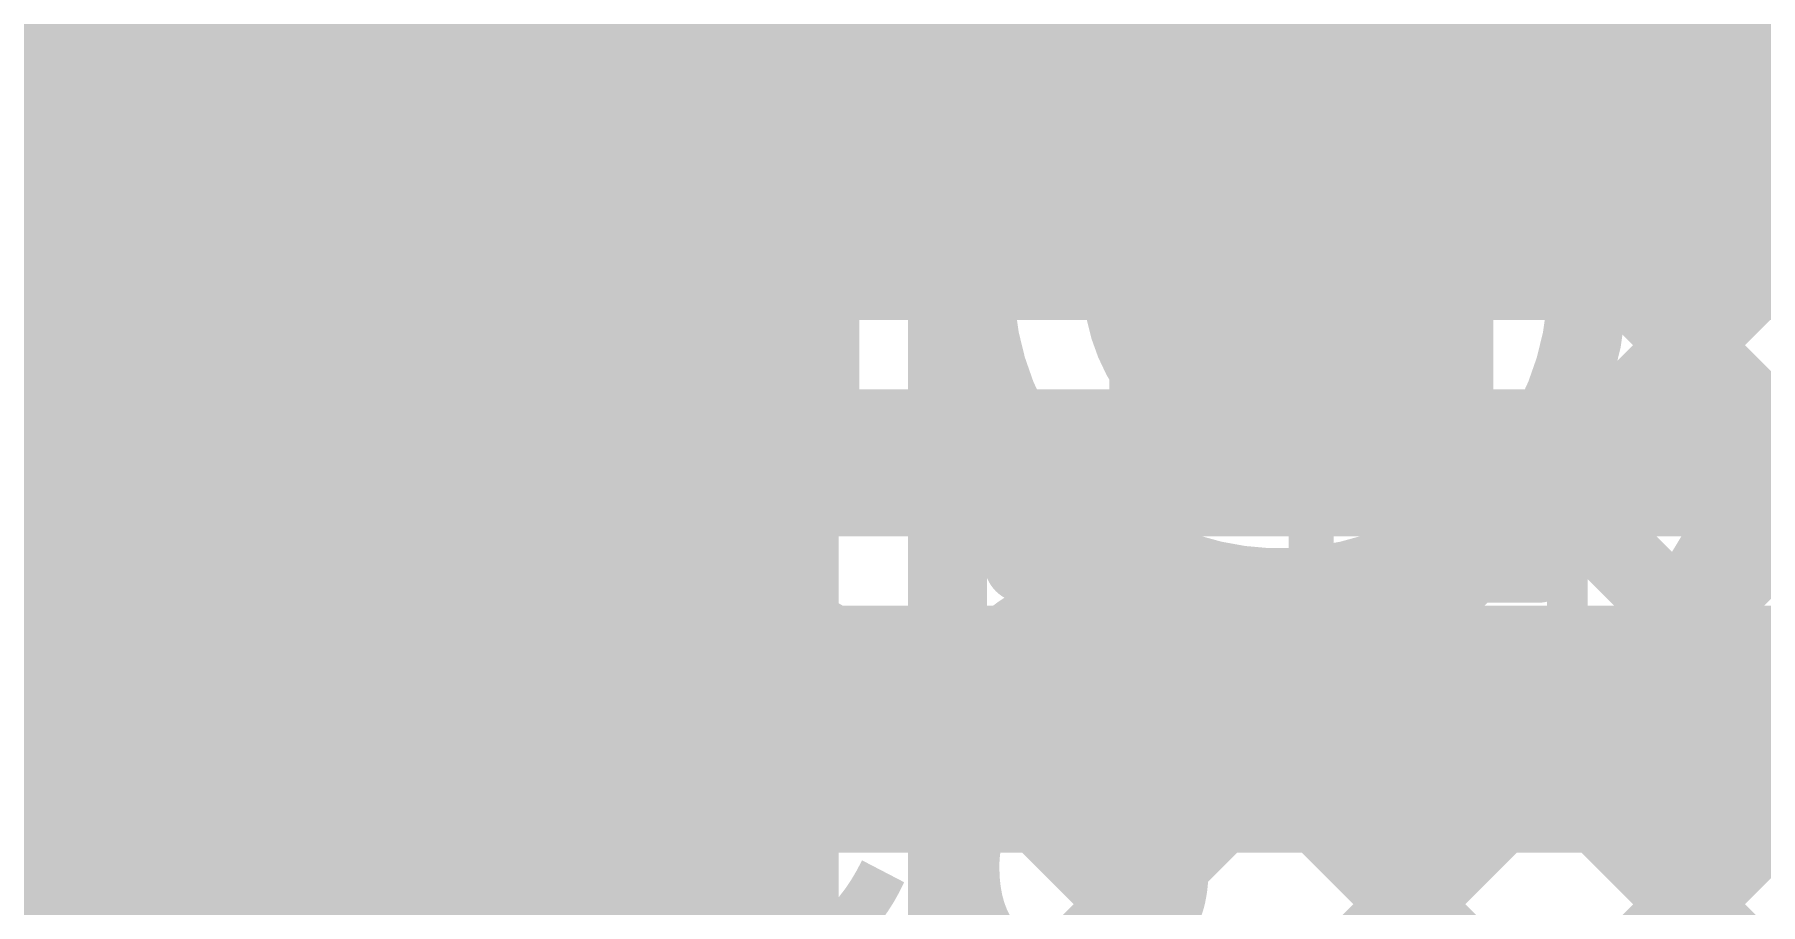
# Model space of a CAD drawing. Header units: millimetres. Extents: x 0 to 214, y 0 to 214.
# Drawn here: x 3.3165 to 3.491, y 1.7979 to 1.8859 of the extents above; entities that cross this region are included whole.
import ezdxf

# ---------------------------------------------------------------- set-up
doc = ezdxf.new("R2010")
doc.units = ezdxf.units.MM
doc.header["$MEASUREMENT"] = 0
for name, color, linetype in [('BottomLayer', 5, 'Continuous'), ('BottomOverlay', 54, 'Continuous'), ('TopLayer', 1, 'Continuous'), ('TopOverlay', 2, 'Continuous'), ('TopPaste', 8, 'Continuous'), ('TopSolder', 216, 'Continuous')]:
    doc.layers.add(name, color=color, linetype=linetype)
doc.styles.add('Arial', font='', dxfattribs={"height": 0.2})
doc.styles.get('Arial').set_extended_font_data('Arial')

# ---------------------------------------------------------------- blocks, each defined once
blk = doc.blocks.new('SOIC_8_181')
at = {"layer": 'TopLayer'}
blk.add_hatch(color=1, dxfattribs=at).paths.add_polyline_path([(-0.0735, 0.0622), (-0.1365, 0.0622), (-0.1365, 0.0878), (-0.0735, 0.0878)])
at = {"layer": 'TopPaste'}
blk.add_hatch(color=8, dxfattribs=at).paths.add_polyline_path([(-0.0735, 0.0622), (-0.1365, 0.0622), (-0.1365, 0.0878), (-0.0735, 0.0878)])
at = {"layer": 'TopSolder'}
blk.add_hatch(color=216, dxfattribs=at).paths.add_polyline_path([(-0.0695, 0.0582), (-0.1405, 0.0582), (-0.1405, 0.0918), (-0.0695, 0.0918)])
at = {"layer": 'TopOverlay'}
for points, const_width in [([(-0.12253, 0.101, 1), (-0.13147, 0.101, 1)], 0.007), ([(-0.13322, 0.101, 1), (-0.12972, 0.101, 1)], 0.0035), ([(-0.12428, 0.101, 1), (-0.12078, 0.101, 1)], 0.0035)]:
    blk.add_lwpolyline(points, format="xyb", close=True, dxfattribs=dict(at, const_width=const_width))
blk = doc.blocks.new('C__0603_300')
at = {"layer": 'TopLayer'}
for points in [[(-0.015, 0.0175), (-0.015, -0.0175), (-0.045, -0.0175), (-0.045, 0.0175)], [(0.045, 0.0175), (0.045, -0.0175), (0.015, -0.0175), (0.015, 0.0175)]]:
    blk.add_hatch(color=1, dxfattribs=at).paths.add_polyline_path(points)
at = {"layer": 'TopPaste'}
for points in [[(-0.015, 0.0175), (-0.015, -0.0175), (-0.045, -0.0175), (-0.045, 0.0175)], [(0.045, 0.0175), (0.045, -0.0175), (0.015, -0.0175), (0.015, 0.0175)]]:
    blk.add_hatch(color=8, dxfattribs=at).paths.add_polyline_path(points)
at = {"layer": 'TopSolder'}
for points in [[(-0.01264, 0.01986), (-0.01264, -0.01986), (-0.04736, -0.01986), (-0.04736, 0.01986)], [(0.04736, 0.01986), (0.04736, -0.01986), (0.01264, -0.01986), (0.01264, 0.01986)]]:
    blk.add_hatch(color=216, dxfattribs=at).paths.add_polyline_path(points)
at = {"layer": 'TopOverlay', "const_width": 0.005}
for points in [[(-0.049, -0.021), (-0.049, 0.021)], [(-0.049, 0.021), (-0.018, 0.021)], [(0.018, 0.021), (0.049, 0.021)], [(0.049, -0.021), (0.049, 0.021)], [(-0.049, -0.021), (-0.018, -0.021)], [(0.018, -0.021), (0.049, -0.021)]]:
    blk.add_lwpolyline(points, dxfattribs=at)
at = {"layer": 'TopOverlay', "const_width": 0.0025}
for points in [[(-0.05025, 0.021, 1), (-0.04775, 0.021, 1)], [(-0.05025, 0.021, 1), (-0.04775, 0.021, 1)], [(-0.01925, 0.021, 1), (-0.01675, 0.021, 1)], [(0.01675, 0.021, 1), (0.01925, 0.021, 1)], [(0.04775, 0.021, 1), (0.05025, 0.021, 1)], [(0.04775, 0.021, 1), (0.05025, 0.021, 1)], [(-0.05025, -0.021, 1), (-0.04775, -0.021, 1)], [(-0.05025, -0.021, 1), (-0.04775, -0.021, 1)], [(-0.01925, -0.021, 1), (-0.01675, -0.021, 1)], [(0.01675, -0.021, 1), (0.01925, -0.021, 1)], [(0.04775, -0.021, 1), (0.05025, -0.021, 1)], [(0.04775, -0.021, 1), (0.05025, -0.021, 1)]]:
    blk.add_lwpolyline(points, format="xyb", close=True, dxfattribs=at)

msp = doc.modelspace()

# ---------------------------------------------------------------- hatches: boundary and pattern name
at = {"layer": 'TopLayer'}
msp.add_hatch(color=1, dxfattribs=at).paths.add_polyline_path([(3.2668, 1.649), (3.3978, 1.649), (3.3978, 1.92913), (3.2668, 1.92913)])

# ---------------------------------------------------------------- linework, layer by layer
at = {"layer": 'BottomLayer'}
for points, const_width in [([(3.247, 1.877), (3.641, 1.877)], 0.04), ([(3.247, 1.846), (3.61193, 1.846)], 0.008), ([(3.32255, 1.846), (3.32945, 1.8391)], 0.008), ([(3.32703, 1.8391), (3.33393, 1.846)], 0.008), ([(3.35084, 1.846), (3.35773, 1.8391)], 0.008), ([(3.35531, 1.8391), (3.36221, 1.846)], 0.008), ([(3.37912, 1.846), (3.38601, 1.8391)], 0.008), ([(3.3836, 1.8391), (3.39049, 1.846)], 0.008), ([(3.4074, 1.846), (3.4143, 1.8391)], 0.008), ([(3.41188, 1.8391), (3.41878, 1.846)], 0.008), ([(3.43569, 1.846), (3.44258, 1.8391)], 0.008), ([(3.44017, 1.8391), (3.44706, 1.846)], 0.008), ([(3.46397, 1.846), (3.47087, 1.8391)], 0.008), ([(3.46845, 1.8391), (3.47535, 1.846)], 0.008), ([(3.49226, 1.846), (3.49915, 1.8391)], 0.008), ([(3.00972, 1.8391), (3.62177, 1.8391)], 0.008), ([(3.00972, 1.8156), (3.7424, 1.8156)], 0.025)]:
    msp.add_lwpolyline(points, dxfattribs=dict(at, const_width=const_width))
at = {"layer": 'BottomLayer', "const_width": 0.004}
for points in [[(3.32055, 1.846, 1), (3.32455, 1.846, 1)], [(3.33193, 1.846, 1), (3.33593, 1.846, 1)], [(3.34884, 1.846, 1), (3.35284, 1.846, 1)], [(3.36021, 1.846, 1), (3.36421, 1.846, 1)], [(3.37712, 1.846, 1), (3.38112, 1.846, 1)], [(3.38849, 1.846, 1), (3.39249, 1.846, 1)], [(3.4054, 1.846, 1), (3.4094, 1.846, 1)], [(3.41678, 1.846, 1), (3.42078, 1.846, 1)], [(3.43369, 1.846, 1), (3.43769, 1.846, 1)], [(3.44506, 1.846, 1), (3.44906, 1.846, 1)], [(3.46197, 1.846, 1), (3.46597, 1.846, 1)], [(3.47335, 1.846, 1), (3.47735, 1.846, 1)], [(3.49026, 1.846, 1), (3.49426, 1.846, 1)], [(3.32503, 1.8391, 1), (3.32903, 1.8391, 1)], [(3.32745, 1.8391, 1), (3.33145, 1.8391, 1)], [(3.35331, 1.8391, 1), (3.35731, 1.8391, 1)], [(3.35573, 1.8391, 1), (3.35973, 1.8391, 1)], [(3.3816, 1.8391, 1), (3.3856, 1.8391, 1)], [(3.38402, 1.8391, 1), (3.38802, 1.8391, 1)], [(3.40988, 1.8391, 1), (3.41388, 1.8391, 1)], [(3.4123, 1.8391, 1), (3.4163, 1.8391, 1)], [(3.43817, 1.8391, 1), (3.44217, 1.8391, 1)], [(3.44058, 1.8391, 1), (3.44458, 1.8391, 1)], [(3.46645, 1.8391, 1), (3.47045, 1.8391, 1)], [(3.46887, 1.8391, 1), (3.47287, 1.8391, 1)]]:
    msp.add_lwpolyline(points, format="xyb", close=True, dxfattribs=at)
at = {"layer": 'TopLayer'}
for points, const_width in [([(3.4088, 1.70726), (3.4088, 1.94013)], 0.008), ([(3.44252, 1.86089), (3.44252, 1.91089)], 0.04), ([(3.4088, 1.72288), (3.60592, 1.92)], 0.008), ([(3.38452, 1.86089), (3.38452, 1.90872)], 0.022), ([(3.41152, 1.86089), (3.41152, 1.91089)], 0.008), ([(3.3323, 1.88613), (3.35201, 1.88613)], 0.022), ([(3.4088, 1.75117), (3.53752, 1.87989)], 0.008), ([(3.46852, 1.83918), (3.50924, 1.87989)], 0.008), ([(3.47352, 1.87246), (3.48095, 1.87989)], 0.008), ([(3.47352, 1.86089), (3.47352, 1.87989)], 0.008), ([(3.47352, 1.87989), (3.53789, 1.87989)], 0.008), ([(3.48665, 1.87989), (3.609, 1.75754)], 0.008), ([(3.4088, 1.87289), (3.41152, 1.87016)], 0.008), ([(3.4088, 1.8643), (3.41152, 1.86703)], 0.008), ([(3.47352, 1.86473), (3.609, 1.72926)], 0.008), ([(3.38401, 1.81931), (3.38401, 1.85413)], 0.022), ([(3.4088, 1.84461), (3.41652, 1.83688)], 0.008), ([(3.4088, 1.83602), (3.41652, 1.84375)], 0.008), ([(3.41652, 1.83239), (3.41652, 1.84401)], 0.008), ([(3.46852, 1.83239), (3.46852, 1.84401)], 0.008), ([(3.46852, 1.84145), (3.60271, 1.70726)], 0.008), ([(3.41652, 1.83688), (3.42101, 1.83239)], 0.008), ([(3.4088, 1.77945), (3.46174, 1.83239)], 0.008), ([(3.41652, 1.83239), (3.43033, 1.83239)], 0.008), ([(3.42101, 1.83239), (3.54615, 1.70726)], 0.008), ([(3.45472, 1.83239), (3.46852, 1.83239)], 0.008), ([(3.4088, 1.80773), (3.43259, 1.83153)], 0.008), ([(3.4507, 1.83099), (3.57443, 1.70726)], 0.008), ([(3.4088, 1.81632), (3.51786, 1.70726)], 0.008)]:
    msp.add_lwpolyline(points, dxfattribs=dict(at, const_width=const_width))
for points, const_width in [([(3.3268, 1.88613, 1), (3.3378, 1.88613, 1)], 0.011), ([(3.34651, 1.88613, 1), (3.35751, 1.88613, 1)], 0.011), ([(3.47152, 1.87989, 1), (3.47552, 1.87989, 1)], 0.004), ([(3.47152, 1.87989, 1), (3.47552, 1.87989, 1)], 0.004), ([(3.47895, 1.87989, 1), (3.48295, 1.87989, 1)], 0.004), ([(3.48465, 1.87989, 1), (3.48865, 1.87989, 1)], 0.004), ([(3.43252, 1.86089, 1), (3.45252, 1.86089, 1)], 0.02), ([(3.4068, 1.87289, 1), (3.4108, 1.87289, 1)], 0.004), ([(3.47152, 1.87246, 1), (3.47552, 1.87246, 1)], 0.004), ([(3.40952, 1.87016, 1), (3.41352, 1.87016, 1)], 0.004), ([(3.37902, 1.86089, 1), (3.39002, 1.86089, 1)], 0.011), ([(3.40952, 1.86703, 1), (3.41352, 1.86703, 1)], 0.004), ([(3.4068, 1.8643, 1), (3.4108, 1.8643, 1)], 0.004), ([(3.47152, 1.86473, 1), (3.47552, 1.86473, 1)], 0.004), ([(3.37851, 1.85413, 1), (3.38951, 1.85413, 1)], 0.011), ([(3.40952, 1.86089, 1), (3.41352, 1.86089, 1)], 0.004), ([(3.40952, 1.86089, 1), (3.41352, 1.86089, 1)], 0.004), ([(3.47152, 1.86089, 1), (3.47552, 1.86089, 1)], 0.004), ([(3.47152, 1.86089, 1), (3.47552, 1.86089, 1)], 0.004), ([(3.4068, 1.84461, 1), (3.4108, 1.84461, 1)], 0.004), ([(3.41452, 1.84401, 1), (3.41852, 1.84401, 1)], 0.004), ([(3.41452, 1.84401, 1), (3.41852, 1.84401, 1)], 0.004), ([(3.41452, 1.84375, 1), (3.41852, 1.84375, 1)], 0.004), ([(3.46652, 1.84401, 1), (3.47052, 1.84401, 1)], 0.004), ([(3.46652, 1.84401, 1), (3.47052, 1.84401, 1)], 0.004), ([(3.46652, 1.84145, 1), (3.47052, 1.84145, 1)], 0.004), ([(3.46652, 1.83918, 1), (3.47052, 1.83918, 1)], 0.004), ([(3.4068, 1.83602, 1), (3.4108, 1.83602, 1)], 0.004), ([(3.41452, 1.83688, 1), (3.41852, 1.83688, 1)], 0.004), ([(3.41452, 1.83688, 1), (3.41852, 1.83688, 1)], 0.004), ([(3.41452, 1.83239, 1), (3.41852, 1.83239, 1)], 0.004), ([(3.41452, 1.83239, 1), (3.41852, 1.83239, 1)], 0.004), ([(3.41901, 1.83239, 1), (3.42301, 1.83239, 1)], 0.004), ([(3.41901, 1.83239, 1), (3.42301, 1.83239, 1)], 0.004), ([(3.42833, 1.83239, 1), (3.43233, 1.83239, 1)], 0.004), ([(3.42833, 1.83239, 1), (3.43233, 1.83239, 1)], 0.004), ([(3.45272, 1.83239, 1), (3.45672, 1.83239, 1)], 0.004), ([(3.45272, 1.83239, 1), (3.45672, 1.83239, 1)], 0.004), ([(3.45974, 1.83239, 1), (3.46374, 1.83239, 1)], 0.004), ([(3.46652, 1.83239, 1), (3.47052, 1.83239, 1)], 0.004), ([(3.46652, 1.83239, 1), (3.47052, 1.83239, 1)], 0.004), ([(3.43059, 1.83153, 1), (3.43459, 1.83153, 1)], 0.004), ([(3.4487, 1.83099, 1), (3.4527, 1.83099, 1)], 0.004), ([(3.37851, 1.81931, 1), (3.38951, 1.81931, 1)], 0.011), ([(3.4068, 1.81632, 1), (3.4108, 1.81632, 1)], 0.004), ([(3.4068, 1.80773, 1), (3.4108, 1.80773, 1)], 0.004)]:
    msp.add_lwpolyline(points, format="xyb", close=True, dxfattribs=dict(at, const_width=const_width))
at = {"layer": 'TopLayer', "const_width": 0.008}
for points in [[(3.41652, 1.84401, -0.144975), (3.41152, 1.86089)], [(3.47352, 1.86089, -0.144975), (3.46852, 1.84401)], [(3.45472, 1.83239, -0.20498), (3.43033, 1.83239)]]:
    msp.add_lwpolyline(points, format="xyb", dxfattribs=at)

# ---------------------------------------------------------------- block references
at = {"rotation": 180}
msp.add_blockref('SOIC_8_181', (3.20352, 1.93589), dxfattribs=at)
msp.add_blockref('C__0603_300', (3.41252, 1.86089))

# ---------------------------------------------------------------- texts
at = {"layer": 'BottomOverlay', "style": 'Arial', "text_generation_flag": 2}
msp.add_text('ZERO CARBON FOOTPRINT', height=0.035, rotation=360, dxfattribs=at).set_placement((3.824, 1.814))
at = {"layer": 'TopOverlay', "style": 'Arial'}
msp.add_text('C8', height=0.04, dxfattribs=at).set_placement((3.3662, 1.79012))

doc.saveas('drawing.dxf')
